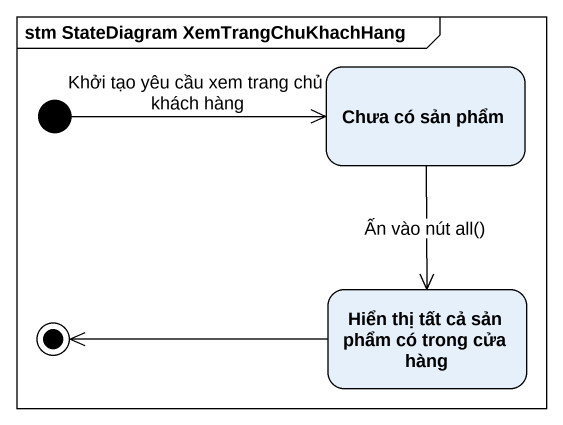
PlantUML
@startuml
mainframe stm StateDiagram XemTrangChuKhachHang
hide empty description
state "Chưa có sản phẩm" as Chưa_có_sản_phẩm
state "Hiển thị tất cả sản phẩm có trong cửa hàng" as Hiển_thị_tất_cả_sản_phẩm_có
[*] -right-> Chưa_có_sản_phẩm : Khởi tạo yêu cầu xem trang chủ khách hàng
Chưa_có_sản_phẩm --> Hiển_thị_tất_cả_sản_phẩm_có : Ấn vào nút all()
Hiển_thị_tất_cả_sản_phẩm_có -left-> [*]
@enduml
